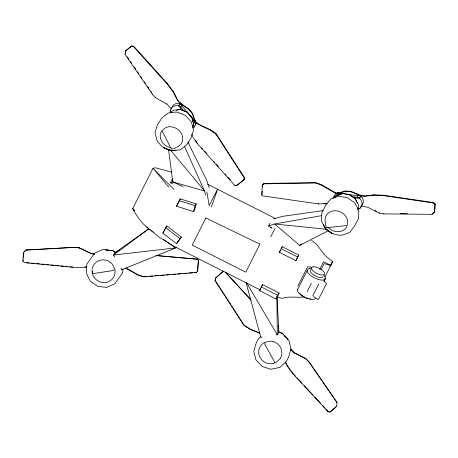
<?xml version="1.0" encoding="UTF-8"?>
<svg xmlns="http://www.w3.org/2000/svg" width="458" height="458" viewBox="0 0 458 458"><rect width="100%" height="100%" fill="white"/><g stroke="black" fill="none" stroke-linecap="round" stroke-linejoin="round"><path stroke-width="0.69" d="M327.012 203.724L318.379 203.884L262.772 195.921L261.821 195.022L262.291 185.261L264.077 183.44L315.831 182.627L321.985 184.992L335.743 192.933L337.901 193.15L345.647 190.975L351.011 191.364L361.104 195.537L364.826 195.915L374.003 194.827L383.867 195.28L433.669 202.596L435.1 203.936L434.682 211.739L432.031 214.344L383.741 213.897L379.241 213.113L367.837 207.302L361.093 206.031M262.188 191.146L261.821 195.022M262.388 186.961L262.491 184.872M434.482 212.128L435.1 203.936M198.394 260.121L197.633 271.016L198.394 260.121L197.438 259.205L156.842 255.495M86.711 266.911L84.713 267.289L74.723 267.426L24.331 262.629L22.9 261.255L23.432 252.701L26.1 249.931L75.049 247.32L79.6 247.887L91.079 253.503L94.491 253.984M23.135 259.629L22.9 261.255M23.266 257.493L23.581 252.501M358.185 209.873L358.505 204.886L355.328 198.772L349.414 194.587L342.355 193.465L336.04 195.698L334.311 197.913M92.35 271.646L92.258 272.968A11.696 11.221 36.5 0 0 105.769 282.506A11.696 11.221 36.5 0 0 114.895 269.522L112.279 264.123A11.696 11.221 36.5 0 0 92.676 267.106L92.539 269.012M122.933 269.39L122.687 272.802L114.821 283.794L106.703 287.378L97.697 286.399L90.215 281.12L86.259 272.951L86.894 264.083L91.949 256.892L94.76 253.091L102.878 249.507L111.884 250.486M259.6 333.224L249.45 328.844L243.937 325.22L215.048 280.68L215.466 278.138L223.464 271.102M215.048 280.68L215.466 278.138M285.345 362.101L287.51 366.371L293.526 374.449L328.18 411.805L330.138 412.108L336.51 406.452L337.094 402.645L309.121 361.906L305.887 358.614L294.448 352.872L290.504 348.973M171.584 108.975L166.769 104.046L155.623 97.76L152.468 94.434L125.074 54.279L125.75 50.615L131.915 45.892L133.816 46.338L167.68 83.906L173.571 91.903L177.813 100.199L180.212 103.102L189.274 109.204L192.6 113.475L195.148 121.175A5.519 4.78 32.2 0 1 195.543 122.28M125.486 52.59L125.75 50.615M191.65 134.371L193.448 138.03L197.249 143.509L234.897 185.576L236.162 185.874L243.896 180.005L244.417 177.504L216.119 133.742C209.89 127.519 199.585 127.078 194.232 120.076M243.896 180.005L244.417 177.504M193.494 211.613L195.091 205.694L196.213 203.942L180.332 198.881L176.416 206.169L193.494 211.613L194.616 209.861L196.213 203.942M148.169 229.927L148.575 228.576M192.6 127.284L193.66 123.923L191.954 117.391L187.093 112.027M211.476 206.827L217.573 189.269M312.797 295.811L318.739 284.029M335.548 196.917L336.04 195.698M307.181 291.58L311.383 283.244M162.819 233.133L166.735 225.846L181.362 237.107L176.45 243.627L162.819 233.133L163.569 231.966M163.947 231.382L166.735 225.846M180.332 198.881L176.416 206.169M259.52 290.647L262.577 284.641L279.111 293.011L276.06 299.017L259.52 290.647L260.745 288.271M279.351 252.278L282.208 246.662L298.748 255.026L295.891 260.648L279.351 252.278L280.376 250.286M295.891 260.648L298.748 255.026M297.86 286.136L307.621 266.785L310.312 266.928L311.766 268.428M297.482 289.794L307.238 270.438M319.73 269.287L323.531 261.753L330.728 265.388L332.623 261.713L325.357 255.753L316.558 244.366L311.612 240.41M320.984 269.985L324.19 263.625L330.728 265.388M324.934 276.964L332.623 261.713M323.915 280.731L325.174 278.235M324.006 281.418L325.266 278.916L324.962 276.54A10.15 3.967 26.8 0 0 323.898 275.086M216.88 190.602L209.191 205.608L206.856 191.828M262.291 185.261L264.077 183.44M270.701 236.797L274.88 228.639M263.877 183.83L315.631 183.017L315.831 182.627M315.631 183.017L319.587 184.362L319.787 183.973M341.765 193.963L335.537 193.322L321.785 185.381L321.985 184.992M318.379 203.884L318.579 203.495M325.008 203.999L325.209 203.61L323.886 203.587M335.537 193.322L335.743 192.933M340.225 192.978L338.101 192.761L336.441 195.99A5.708 4.946 27.2 0 0 332.966 198.159M339.08 194.816L339.636 193.74L339.641 194.919M333.705 196.969A5.708 4.946 27.2 0 1 337.701 193.545L345.441 191.364L345.647 190.975M345.441 191.364L350.811 191.753L351.011 191.364M357.28 197.255L358.11 195.64M359.845 195.406L360.051 195.016A5.622 4.878 27.2 0 1 361.912 195.818M357.75 208.218L359.839 208.476A7.826 6.784 27.2 0 0 359.645 198.371L361.104 195.537M348.16 194.616L364.625 196.31L364.826 195.915M359.839 208.476L360.818 206.569M364.625 196.31L373.802 195.217L374.003 194.827M373.802 195.217L383.667 195.669L383.867 195.28M379.241 213.113L379.442 212.724M383.741 213.897L383.941 213.508M383.667 195.669L433.468 202.986L433.669 202.596M432.031 214.344L434.682 211.739M262.577 284.641L261.346 287.017L277.886 295.387L279.111 293.011M282.208 246.662L281.178 248.654L297.717 257.018M276.06 299.017L277.285 296.641M243.937 325.22L231.725 306.001M247.331 327.67L244.045 325.003M249.45 328.844L259.709 333.006M265.113 343.099L264.632 344.021L274.88 362.547M337.094 402.645L309.007 362.123L305.772 358.826L294.448 352.872M287.51 366.371L285.769 362.496M293.526 374.449L290.83 370.459M328.18 411.805L325.89 408.994M330.138 412.108L336.092 406.704M172.929 183.807L170.319 182.759L172.385 179.118M272.132 228.239L268.531 226L270.157 223.143M125.074 54.279L125.309 53.907M125.515 50.987L131.915 45.892M131.681 46.264L133.576 46.71L133.816 46.338M152.468 94.434L152.703 94.062M155.623 97.76L155.863 97.388M244.183 177.876L215.884 134.114L210.503 130.295L196.305 123.236L177.578 100.571L173.336 92.281L167.445 84.283L167.68 83.906M173.336 92.281L173.571 91.903M166.769 104.046L167.004 103.668M171.034 112.376L170.113 111.305L170.616 110.515M177.578 100.571L177.813 100.199M170.113 111.305A7.826 6.778 32.2 0 1 178.506 105.804L180.212 103.102M180.801 107.189L181.774 105.649M193.849 127.284A5.708 4.946 32.2 0 0 194.913 121.547L192.36 113.847L189.04 109.577L189.274 109.204M192.36 113.847L192.6 113.475M192.698 121.582L193.665 120.042L192.698 120.7M194.473 119.698L195.383 120.803L193.442 123.883A5.708 4.946 32.2 0 1 193.608 128.005M196.305 123.236L196.539 122.858M197.249 143.509L197.484 143.136M210.503 130.295L210.743 129.923M212.569 131.561L212.804 131.188M215.884 134.114L216.119 133.742M234.897 185.576L235.131 185.198M236.162 185.874L244.137 179.633M176.45 243.627L181.362 237.107M150.596 229.876L148.718 228.891L115.118 252.639L113.567 255.049L114.58 256.892M120.975 268.588L121.651 269.819L122.269 268.852M277.016 295.92L278.865 332.365L277.319 334.775L275.939 334.987M23.432 252.701L26.1 249.931M25.951 250.125L75.049 247.32M74.9 247.52L79.6 247.887M79.452 248.087L91.079 253.503M114.031 269.653L113.401 270.501L92.653 273.661L91.909 269.859M125.887 268.262L137.314 274.703L143.669 276.689L147.213 276.403M137.314 274.703L139.679 275.476M139.53 275.676L143.669 276.689M155.983 255.633L197.438 259.205M143.52 276.89L196.15 272.481L194.73 272.596M196.001 272.682L197.782 270.815M260.974 336.372L258.449 338.657L256.303 342.784L253.766 351.223L255.936 359.908L262.228 366.515L270.953 369.268L279.769 367.43L286.324 361.499L288.477 357.366L291.007 348.927L288.838 340.242L282.552 333.636M215.352 278.355L223.349 271.319M170.216 112.903L173.565 110.275L180.349 109.508L187.082 112.113L191.954 117.391L192.789 121.834M268.531 226L274.594 223.985L299.709 245.402L302.108 243.908M115.118 252.639L119.298 250.045M310.81 269.871L310.226 270.191A7.282 2.845 26.8 0 0 313.782 275.069A7.282 2.845 26.8 0 0 321.699 277.588L323.222 276.764M299.709 245.402L328.438 230.632M338.325 195.297L342.355 193.465L349.569 194.581M121.651 269.819L176.719 247.475M170.319 182.759L172.781 181.918L204.503 190.992L205.648 195.119M175.546 148.008L171.555 149.256L162.166 131.274M273.1 218.964L283.141 216.273L323.085 210.623M84.862 267.094L86.196 266.837M321.527 215.655L274.594 223.985L326.783 229.309M176.45 110.183L180.349 109.508M262.182 337.14L260.808 337.351L246.061 282.683M175.7 147.316L176.96 147.173A11.696 10.133 32.2 0 0 181.322 133.404A11.696 10.133 32.2 0 0 165.991 127.473L161.806 130.753A11.696 10.133 32.2 0 0 171.303 147.814M346.506 225.559L326.497 227.769L325.283 223.727M149.342 276.237L152.886 275.951M155.016 275.779L158.56 275.498M160.689 275.327L164.233 275.04M166.363 274.869L169.907 274.588M172.746 274.359L175.58 274.13M177.71 273.958L181.254 273.678M183.383 273.506L186.927 273.22M189.057 273.054L192.606 272.768M173.307 150.464C166.449 150.94 160.93 146.073 157.123 140.898L154.97 132.654L157.386 125.028L161.857 117.935L168.195 112.971L176.759 112.004L185.25 115.284L191.392 121.942L193.545 130.186L191.129 137.812L186.652 144.905L180.315 149.863L171.258 150.55L163.266 147.55L171.756 150.837L176.038 150.35L174.67 150.407M304.015 296.91C296.91 297.975 288.763 295.885 282.151 298.404L276.907 296.767M400.275 213.657L407.38 213.72M26.61 262.634L29.449 262.903M31.579 263.104L34.419 263.373M36.548 263.579L39.382 263.848M41.512 264.054L44.352 264.323M46.481 264.524L48.611 264.73M50.741 264.93L53.58 265.199M55.71 265.405L58.544 265.674M60.674 265.875L63.513 266.15M65.643 266.35L67.773 266.55M69.902 266.756L72.742 267.025M311.509 268.823L309.27 268.606L307.152 269.751L307.455 272.126A10.15 3.967 26.8 0 0 316.793 278.928A10.15 3.967 26.8 0 0 325.266 278.916M309.791 298.828L310.936 298.937M336.87 195.16L338.805 195.354M351.595 196.671L360.074 197.541M354.023 197.793L359.645 198.371M109.107 250.291L105.861 249.936L107.149 250.24M110.407 250.429L113 250.715L115.697 252.616M90.93 253.703L94.342 254.179M328.294 411.587L329.6 411.788M279.099 332.617L282.42 333.252L287.406 338.485L287.733 339.79M171.756 172.156L155.451 167.771L153.018 168.292L132.723 208.55C136.639 215.941 141.516 223.063 148.106 228.336L146.823 226.687M278.647 332.061L282.42 333.252M179.21 200.627L195.091 205.694M308.079 298.656L304.656 297.351L301.582 295.37L299.681 293.24M181.145 109.731L187.082 112.113M350.811 191.753L360.904 195.927A7.826 6.784 27.2 0 1 361.557 205.625M260.476 290.069L174.492 246.581L159.269 237.267L151.535 230.838M168.533 149.457L172.781 181.918L183.074 186.612M319.587 184.362L321.785 185.381M207.703 184.271L275.939 218.798M331.237 262.984L331.827 263.281L330.413 266.029L329.823 265.732M375.01 210.462L376.276 211.109M247.978 327.745L249.564 328.626M126.036 268.062L137.463 274.502M313.278 296.469L318.293 299.624L326.583 283.485L324.115 281.241M189.04 109.577L179.971 103.474A7.826 6.778 32.2 0 0 171.99 107.172M349.414 194.587L354.79 198.274M270.272 227.197L271.428 227.992M153.361 232.2L148.718 228.891L113.567 255.049L175.42 247.927L163.231 239.236M327.888 230.368L325.712 228.805L321.316 220.899L321.831 212.815L325.655 205.367L330.55 199.075L338.519 196.259L347.422 197.679L354.876 202.951L358.883 210.663L358.368 218.747L354.544 226.189L349.649 232.487L341.679 235.298C334.231 235.257 326.371 231.994 323.319 224.752L325.323 228.611L332.777 233.883L329.52 231.536M165.613 227.592L180.24 238.858M284.401 335.989L287.406 338.485M113 250.715L115.084 252.553M433.468 202.986L434.9 204.325M197.289 259.405L198.245 260.321M290.389 349.191L294.334 353.089M173.908 189.377L153.018 168.292L168.876 187.139M309.076 268.285L309.396 268.617M293.641 374.232L295.565 376.304M297.013 377.861L301.822 383.048M304.232 385.642L312.894 394.985M314.818 397.057L320.594 403.286M322.518 405.359L324.928 407.952M226.212 272.876L250.772 299.555M225.136 272.046L251.139 300.293M133.576 46.71L167.445 84.283M201.772 147.928L202.728 148.993M204.634 151.123L207.016 153.785M213.686 161.239L214.642 162.304M216.548 164.433L218.455 166.563M225.124 174.017L226.08 175.082M227.987 177.212L230.368 179.874M134.555 210.726L132.723 208.55L134.429 210.749M170.519 150.069L204.503 190.992L184.368 146.176M182.164 104.808L181.254 103.703A5.622 4.872 32.2 0 0 179.553 102.592M179.004 105.008L183.887 110.922M193.11 122.086L193.94 123.088M178.506 105.804L182.576 110.733M287.624 366.154L290.029 369.383M195.583 140.394L196.722 142.043M127.324 56.855L128.938 59.219M130.547 61.584L131.755 63.353M134.171 66.897L135.786 69.255M137.394 71.62L138.602 73.389M140.617 76.343L141.825 78.118M144.241 81.656L145.449 83.43M147.465 86.385L148.673 88.154M150.688 91.108L151.495 92.287M215.163 280.462L230.952 304.81M246.415 282.546L277.319 334.775L276.844 297.288M325.873 223.269L325.289 222.136A11.696 10.139 27.2 0 1 334.128 210.772A11.696 10.139 27.2 0 1 347.588 220.287L347.25 225.634A11.696 10.139 27.2 0 1 327.934 227.231M187.952 142.249L206.466 179.748L209.209 187.683M355.328 198.772L357.314 203.066M297.391 289.107L297.694 291.483A10.15 3.967 26.8 0 0 307.037 298.278A10.15 3.967 26.8 0 0 315.505 298.272M278.212 325.249L278.538 328.81M278.67 330.229L278.865 332.365M357.916 208.527L358.007 209.907M172.672 179.078L172.781 181.918M336.773 193.436A5.519 4.786 27.2 0 1 337.901 193.15M336.979 193.047A5.519 4.786 27.2 0 1 338.101 192.761M195.681 123.402A5.519 4.78 32.2 0 1 195.543 124.496M195.383 120.803A5.519 4.78 32.2 0 1 195.915 123.03M205.831 218.019L192.188 245.076L245.769 272.189L259.915 244.125L205.831 218.019M280.199 358.62L275.865 362.541A11.696 11.238 27.5 0 1 260.115 357.572A11.696 11.238 27.5 0 1 264.684 342.326L270.518 341.113A11.696 11.238 27.5 0 1 280.199 358.62M313.054 266.774L311.532 267.598A7.282 2.845 26.8 0 0 315.087 272.476A7.282 2.845 26.8 0 0 323.005 274.995L324.527 274.17A7.282 2.845 26.8 0 0 320.972 269.293A7.282 2.845 26.8 0 0 313.054 266.774"/></g></svg>
